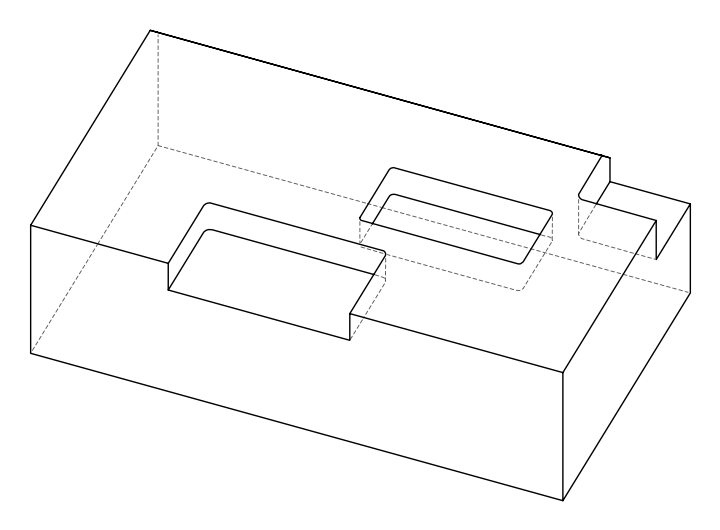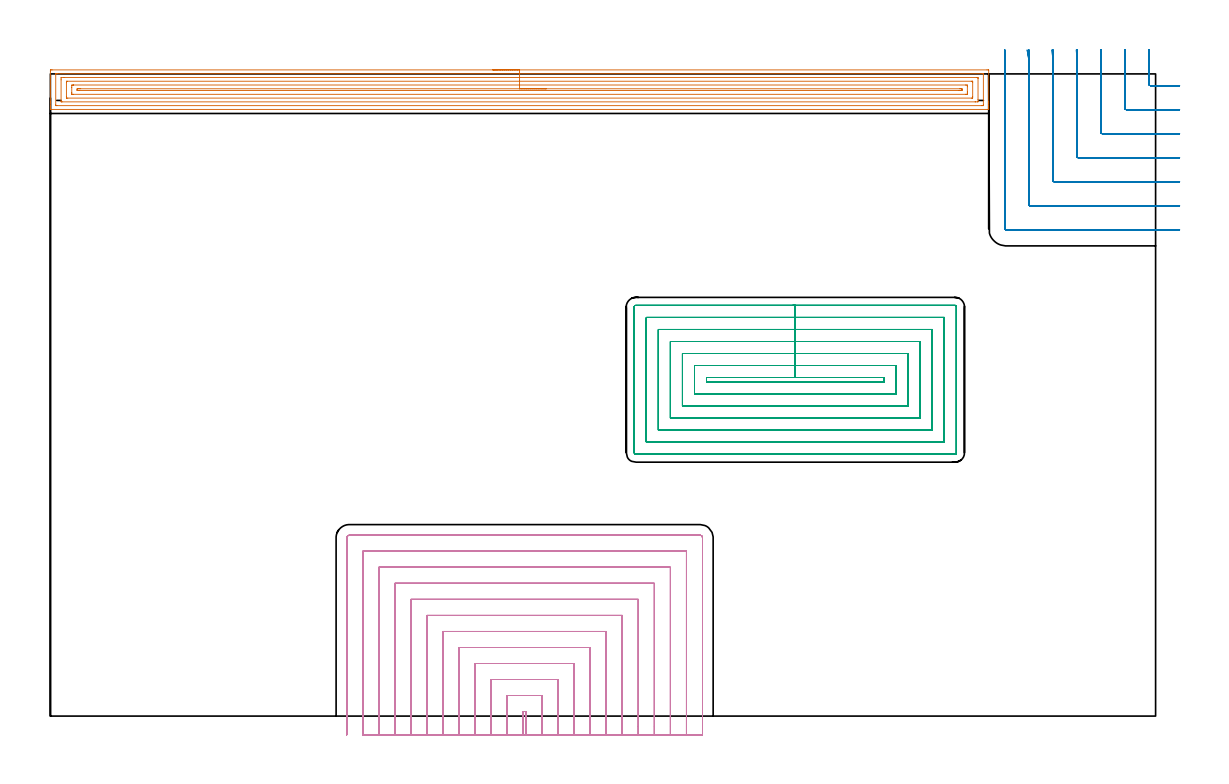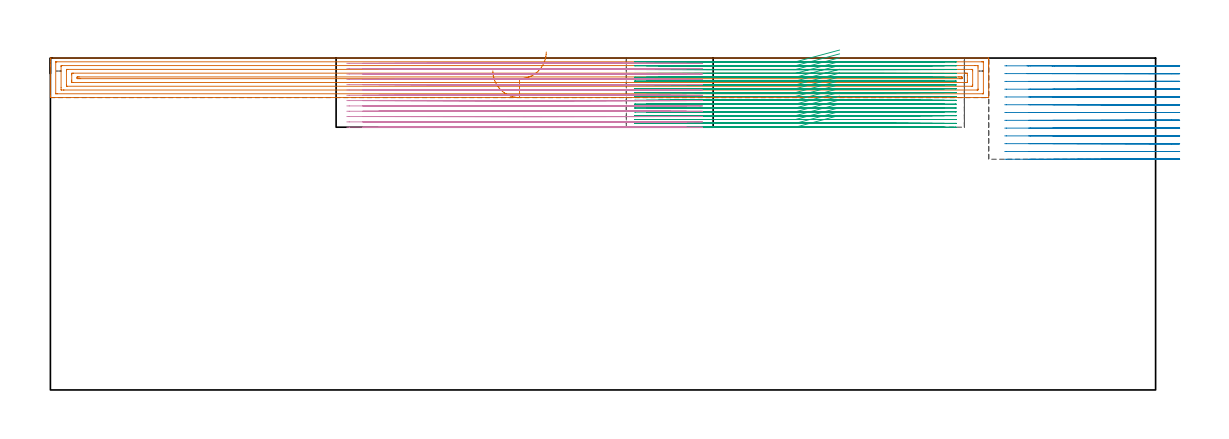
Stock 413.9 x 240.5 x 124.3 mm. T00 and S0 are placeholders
(PLAN: 4 operations, 3 tool changes, 184.8 min)
(1 AREA_MILL | FG_CHAMFER_SURFACE | UGT0205_001 | 17.08 min | 39287 mm3)
(2 MILL_CORNER_NOTCH_RECTANGULAR | CORNER_NOTCH_RECTANGULAR | NXT0201_011 | Follow Part, ap 3, ae 75% | 16.47 min | 151427 mm3)
(3 MILL_RECTANGULAR_POCKET | POCKET_RECTANGULAR_STRAIGHT | NXT0201_008 | Follow Part, ap 1.5, ae 75% | 63.92 min | 202111 mm3)
(4 MILL_SLOT | SLOT_PARTIAL_RECTANGULAR | NXT0201_009 | Follow Part, ap 2, ae 75% | 87.36 min | 261951 mm3)
(TOOL UGT0205_001 | Chamfer Mill 20 x 3 x 45 deg. | D20 FL50 Z2)
(TOOL NXT0201_011 | ENDMILL 12mm [2P460-1200-NA 1630] | D12 FL38 Z6)
(TOOL NXT0201_008 | ENDMILL 6mm [2P460-0600-NA 1630] | D6 FL26 Z6)
(TOOL NXT0201_009 | ENDMILL 8mm [2P460-0800-NA 1630] | D8 FL26 Z6)
(OP 1 AREA_MILL)
G17 G21 G94 G90
T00 M6
G54
G17 G0 G90 X165.7 Y242. S1061 M3
G43 Z134.3 H0
Z119.5
G94 G1 X165.738 Z118.628 F250.
X165.852 Z117.763
X166.041 Z116.912
X166.303 Z116.08
X166.637 Z115.274
X167.04 Z114.5
X167.508 Z113.764
X168.04 Z113.072
X168.629 Z112.429
X169.272 Z111.839
X169.964 Z111.308
X170.7 Z110.84
X171.474 Z110.437
X172.28 Z110.103
X173.112 Z109.841
X173.964 Z109.652
X174.828 Z109.538
X175.7 Z109.5
X350.783
X351.288 Y241.995 Z109.503
X351.39 Y241.992 Z109.506
X351.4 Y241.885 Z109.612
Y230.216 Z121.278
Y229.674 Z121.823
Y229.339 Z122.157
Y228.797 Z122.699
Y228.463 Z123.032
Y227.794 Z123.706
Y227.494 Z124.005
X351.397 Y227.345 Z124.148
X351.39 Y227.202 Z124.288
X351.23 Y227.2 Z124.3
X0.17
X0.01 Y227.202 Z124.288
X0.003 Y227.345 Z124.148
X0. Y227.494 Z124.005
Y227.794 Z123.706
Y228.463 Z123.032
Y229.674 Z121.823
Y230.216 Z121.278
Y241.343 Z110.154
X0.004 Y241.614 Z109.883
X0.01 Y241.993 Z109.505
X0.228 Y241.996 Z109.502
X0.617 Y242. Z109.5
X175.7
Y240.586 Z110.914
X348.996
X349.152 Y240.585 Z110.915
X349.35 Y240.581 Z110.919
X349.39 Y240.579 Z110.921
X349.395 Y240.55 Z110.95
X349.398 Y240.519 Z110.981
X349.4 Y240.341 Z111.159
X349.399 Y228.811 Z122.689
X349.395 Y228.706 Z122.794
X349.39 Y228.637 Z122.863
X349.382 Y228.621 Z122.879
X349.365 Y228.619 Z122.881
X348.996 Y228.615 Z122.885
X348.842 Y228.614 Z122.886
X2.404
X2.248 Y228.615 Z122.885
X2.051 Y228.619 Z122.881
X2.01 Y228.621 Z122.879
X2.005 Y228.65 Z122.85
X2.002 Y228.681 Z122.819
X2. Y228.859 Z122.641
X2.001 Y240.389 Z111.111
X2.005 Y240.494 Z111.006
X2.01 Y240.563 Z110.937
X2.018 Y240.58 Z110.92
X2.035 Y240.581 Z110.919
X2.404 Y240.585 Z110.915
X2.558 Y240.586 Z110.914
X175.7
Y239.172 Z112.328
X347.019 Y239.171 Z112.329
X347.21 Y239.168 Z112.332
X347.39 Y239.164 Z112.336
X347.396 Y238.984 Z112.516
X347.399 Y238.798 Z112.702
X347.4 Y230.907 Z120.593
X347.395 Y230.216 Z121.284
X347.393 Y230.037 Z121.463
X347.21 Y230.034 Z121.466
X346.507 Y230.029 Z121.471
X346.317 Y230.028 Z121.472
X4.381 Y230.029 Z121.471
X4.19 Y230.032 Z121.468
X4.01 Y230.037 Z121.463
X4.004 Y230.216 Z121.284
X4.001 Y230.402 Z121.098
X4. Y238.294 Z113.206
X4.004 Y238.984 Z112.516
X4.007 Y239.163 Z112.337
X4.19 Y239.166 Z112.334
X4.893 Y239.171 Z112.329
X5.083 Y239.172 Z112.328
X175.7
Y237.757 Z113.743
X344.886
X345.26 Y237.756 Z113.744
X345.327 Y237.754 Z113.746
X345.39 Y237.749 Z113.751
X345.394 Y237.655 Z113.845
X345.4 Y237.253 Z114.247
Y231.97 Z119.53
X345.39 Y231.543 Z119.957
X345.38 Y231.449 Z120.051
X345.246 Y231.446 Z120.054
X345.066 Y231.443 Z120.057
X6.514
X6.14 Y231.444 Z120.056
X6.073 Y231.446 Z120.054
X6.01 Y231.451 Z120.049
X6.006 Y231.545 Z119.955
X6. Y231.947 Z119.553
Y237.23 Z114.27
X6.01 Y237.657 Z113.843
X6.02 Y237.751 Z113.749
X6.154 Y237.754 Z113.746
X6.334 Y237.757 Z113.743
X175.7
Y236.343 Z115.157
X342.754
X343.186 Y236.337 Z115.163
X343.39 Y236.334 Z115.166
X343.393 Y236.215 Z115.285
X343.399 Y235.71 Z115.79
Y233.723 Z117.777
X343.397 Y233.082 Z118.418
X343.39 Y232.871 Z118.629
X343.184 Y232.864 Z118.636
X342.743 Y232.857 Z118.643
X342.733
X8.646
X8.214 Y232.863 Z118.637
X8.01 Y232.866 Z118.634
X8.007 Y232.985 Z118.515
X8.001 Y233.49 Z118.01
X8. Y235.477 Z116.023
X8.003 Y236.118 Z115.382
X8.01 Y236.329 Z115.171
X8.216 Y236.336 Z115.164
X8.657 Y236.343 Z115.157
X8.667
X175.7
Y234.929 Z116.571
X340.622
X340.957 Y234.927 Z116.573
X341.292 Y234.924 Z116.576
X341.379 Y234.922 Z116.578
X341.39 Y234.86 Z116.64
X341.395 Y234.745 Z116.755
X341.396 Y234.6 Z116.9
X341.393 Y234.383 Z117.117
X341.39 Y234.281 Z117.219
X341.286 Y234.277 Z117.223
X340.957 Y234.274 Z117.226
X340.398 Y234.271 Z117.229
X340.064
X10.778
X10.443 Y234.273 Z117.227
X10.108 Y234.276 Z117.224
X10.021 Y234.278 Z117.222
X10.01 Y234.34 Z117.16
X10.006 Y234.455 Z117.045
X10.004 Y234.6 Z116.9
X10.007 Y234.817 Z116.683
X10.01 Y234.919 Z116.581
X10.114 Y234.923 Z116.577
X10.443 Y234.926 Z116.574
X11.002 Y234.929 Z116.571
X11.336
X175.7
X176.572 Z116.609
X177.436 Z116.723
X178.288 Z116.912
X179.12 Z117.174
X179.926 Z117.508
X180.7 Z117.911
X181.436 Z118.38
X182.128 Z118.911
X182.771 Z119.5
X183.36 Z120.143
X183.892 Z120.835
X184.36 Z121.571
X184.763 Z122.345
X185.097 Z123.151
X185.359 Z123.983
X185.548 Z124.835
X185.662 Z125.699
X185.7 Z126.571
G0 Z134.3
M5
M2
(OP 2 MILL_CORNER_NOTCH_RECTANGULAR)
G17 G21 G94 G90
T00 M6
G54
G17 G0 G90 X411.294 Y249.499 S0 M3
G43 Z134.3 H1
Z121.385
G94 G1 X411.378 Y246.5 F250.
G2 X411.4 Y244.972 R54. F500.
G1 Y236.695
G3 X411.995 Y236.1 R0.6
G1 X419.9
X422.9 F250.
G0 Z134.3
X402.272 Y249.498
Z121.385
G1 X402.374 Y246.5
G2 X402.4 Y244.972 R45. F500.
G1 Y227.696
G3 X402.996 Y227.1 R0.6
G1 X419.9
X422.9 F250.
G0 Z134.3
X393.24 Y249.497
Z121.385
G1 X393.368 Y246.5
G2 X393.4 Y244.972 R36. F500.
G1 Y218.696
G3 X393.996 Y218.1 R0.6
G1 X419.9
X422.9 F250.
G0 Z134.3
X384.187 Y249.495
Z121.385
G1 X384.357 Y246.5
G2 X384.4 Y244.972 R27. F500.
G1 Y209.696
G3 X384.996 Y209.1 R0.6
G1 X419.9
X422.9 F250.
G0 Z134.3
X375.08 Y249.489
Z121.385
G1 X375.335 Y246.5
G2 X375.4 Y244.972 R18. F500.
G1 Y200.696
G3 X375.996 Y200.1 R0.6
G1 X419.9
X422.9 F250.
G0 Z134.3
X365.76 Y249.456
Z121.385
G1 X366.269 Y246.5
G2 X366.4 Y244.972 R9. F500.
G1 Y191.696
G3 X366.996 Y191.1 R0.6
G1 X419.9
X422.9 F250.
G0 Z134.3
X357.4 Y247.972
Z121.385
G1 Y244.972
Y182.7 F500.
G3 X358. Y182.1 R0.6
G1 X419.9
X422.9 F250.
G0 Z134.3
X411.296 Y249.499
Z118.469
G1 X411.379 Y246.5
G2 X411.4 Y245.004 R54. F500.
G1 Y236.695
G3 X411.995 Y236.1 R0.6
G1 X419.9
X422.9 F250.
G0 Z134.3
X402.275 Y249.498
Z118.469
G1 X402.375 Y246.5
G2 X402.4 Y245.004 R45. F500.
G1 Y227.696
G3 X402.996 Y227.1 R0.6
G1 X419.9
X422.9 F250.
G0 Z134.3
X393.244 Y249.497
Z118.469
G1 X393.369 Y246.5
G2 X393.4 Y245.004 R36. F500.
G1 Y218.696
G3 X393.996 Y218.1 R0.6
G1 X419.9
X422.9 F250.
G0 Z134.3
X384.192 Y249.495
Z118.469
G1 X384.359 Y246.5
G2 X384.4 Y245.004 R27. F500.
G1 Y209.696
G3 X384.996 Y209.1 R0.6
G1 X419.9
X422.9 F250.
G0 Z134.3
X375.088 Y249.49
Z118.469
G1 X375.338 Y246.5
G2 X375.4 Y245.004 R18. F500.
G1 Y200.696
G3 X375.996 Y200.1 R0.6
G1 X419.9
X422.9 F250.
G0 Z134.3
X365.776 Y249.458
Z118.469
G1 X366.275 Y246.5
G2 X366.4 Y245.004 R9. F500.
G1 Y191.696
G3 X366.996 Y191.1 R0.6
G1 X419.9
X422.9 F250.
G0 Z134.3
X357.4 Y248.004
Z118.469
G1 Y245.004
Y182.7 F500.
G3 X358. Y182.1 R0.6
G1 X419.9
X422.9 F250.
G0 Z134.3
X411.391 Y249.5
Z115.554
G1 X411.4 Y246.5
Y246.336 F500.
Y236.695
G3 X411.995 Y236.1 R0.6
G1 X419.9
X422.9 F250.
G0 Z134.3
X402.389 Y249.5
Z115.554
G1 X402.4 Y246.5
Y246.336 F500.
Y227.696
G3 X402.996 Y227.1 R0.6
G1 X419.9
X422.9 F250.
G0 Z134.3
X393.386 Y249.5
Z115.554
G1 X393.4 Y246.5
Y246.336 F500.
Y218.696
G3 X393.996 Y218.1 R0.6
G1 X419.9
X422.9 F250.
G0 Z134.3
X384.381 Y249.5
Z115.554
G1 X384.4 Y246.5
Y246.336 F500.
Y209.696
G3 X384.996 Y209.1 R0.6
G1 X419.9
X422.9 F250.
G0 Z134.3
X375.372 Y249.5
Z115.554
G1 X375.399 Y246.5
X375.4 Y246.336 F500.
Y200.696
G3 X375.996 Y200.1 R0.6
G1 X419.9
X422.9 F250.
G0 Z134.3
X366.344 Y249.5
Z115.554
G1 X366.399 Y246.5
X366.4 Y246.336 F500.
Y191.696
G3 X366.996 Y191.1 R0.6
G1 X419.9
X422.9 F250.
G0 Z134.3
X357.4 Y249.336
Z115.554
G1 Y246.336
Y182.7 F500.
G3 X358. Y182.1 R0.6
G1 X419.9
X422.9 F250.
G0 Z134.3
X411.4 Y249.5
Z112.638
G1 Y246.5
Y236.695 F500.
G3 X411.995 Y236.1 R0.6
G1 X419.9
X422.9 F250.
G0 Z134.3
X402.4 Y249.5
Z112.638
G1 Y246.5
Y227.696 F500.
G3 X402.996 Y227.1 R0.6
G1 X419.9
X422.9 F250.
G0 Z134.3
X393.4 Y249.5
Z112.638
G1 Y246.5
Y218.696 F500.
G3 X393.996 Y218.1 R0.6
G1 X419.9
X422.9 F250.
G0 Z134.3
X384.4 Y249.5
Z112.638
G1 Y246.5
Y209.696 F500.
G3 X384.996 Y209.1 R0.6
G1 X419.9
X422.9 F250.
G0 Z134.3
X375.4 Y249.5
Z112.638
G1 Y246.5
Y200.696 F500.
G3 X375.996 Y200.1 R0.6
G1 X419.9
X422.9 F250.
G0 Z134.3
X366.4 Y249.5
Z112.638
G1 Y246.5
Y191.696 F500.
G3 X366.996 Y191.1 R0.6
G1 X419.9
X422.9 F250.
G0 Z134.3
X357.4 Y249.5
Z112.638
G1 Y246.5
Y182.7 F500.
G3 X358. Y182.1 R0.6
G1 X419.9
X422.9 F250.
G0 Z134.3
X411.4 Y249.5
Z109.723
G1 Y246.5
Y236.695 F500.
G3 X411.995 Y236.1 R0.6
G1 X419.9
X422.9 F250.
G0 Z134.3
X402.4 Y249.5
Z109.723
G1 Y246.5
Y227.696 F500.
G3 X402.996 Y227.1 R0.6
G1 X419.9
X422.9 F250.
G0 Z134.3
X393.4 Y249.5
Z109.723
G1 Y246.5
Y218.696 F500.
G3 X393.996 Y218.1 R0.6
G1 X419.9
X422.9 F250.
G0 Z134.3
X384.4 Y249.5
Z109.723
G1 Y246.5
Y209.696 F500.
G3 X384.996 Y209.1 R0.6
G1 X419.9
X422.9 F250.
G0 Z134.3
X375.4 Y249.5
Z109.723
G1 Y246.5
Y200.696 F500.
G3 X375.996 Y200.1 R0.6
G1 X419.9
X422.9 F250.
G0 Z134.3
X366.4 Y249.5
Z109.723
G1 Y246.5
Y191.696 F500.
G3 X366.996 Y191.1 R0.6
G1 X419.9
X422.9 F250.
G0 Z134.3
X357.4 Y249.5
Z109.723
G1 Y246.5
Y182.7 F500.
G3 X358. Y182.1 R0.6
G1 X419.9
X422.9 F250.
G0 Z134.3
X411.4 Y249.5
Z106.808
G1 Y246.5
Y236.695 F500.
G3 X411.995 Y236.1 R0.6
G1 X419.9
X422.9 F250.
G0 Z134.3
X402.4 Y249.5
Z106.808
G1 Y246.5
Y227.696 F500.
G3 X402.996 Y227.1 R0.6
G1 X419.9
X422.9 F250.
G0 Z134.3
X393.4 Y249.5
Z106.808
G1 Y246.5
Y218.696 F500.
G3 X393.996 Y218.1 R0.6
G1 X419.9
X422.9 F250.
G0 Z134.3
X384.4 Y249.5
Z106.808
G1 Y246.5
Y209.696 F500.
G3 X384.996 Y209.1 R0.6
G1 X419.9
X422.9 F250.
G0 Z134.3
X375.4 Y249.5
Z106.808
G1 Y246.5
Y200.696 F500.
G3 X375.996 Y200.1 R0.6
G1 X419.9
X422.9 F250.
G0 Z134.3
X366.4 Y249.5
Z106.808
G1 Y246.5
Y191.696 F500.
G3 X366.996 Y191.1 R0.6
G1 X419.9
X422.9 F250.
G0 Z134.3
X357.4 Y249.5
Z106.808
G1 Y246.5
Y182.7 F500.
G3 X358. Y182.1 R0.6
G1 X419.9
X422.9 F250.
G0 Z134.3
X411.4 Y249.5
Z103.892
G1 Y246.5
Y236.695 F500.
G3 X411.995 Y236.1 R0.6
G1 X419.9
X422.9 F250.
G0 Z134.3
X402.4 Y249.5
Z103.892
G1 Y246.5
Y227.696 F500.
G3 X402.996 Y227.1 R0.6
G1 X419.9
X422.9 F250.
G0 Z134.3
X393.4 Y249.5
Z103.892
G1 Y246.5
Y218.696 F500.
G3 X393.996 Y218.1 R0.6
G1 X419.9
X422.9 F250.
G0 Z134.3
X384.4 Y249.5
Z103.892
G1 Y246.5
Y209.696 F500.
G3 X384.996 Y209.1 R0.6
G1 X419.9
X422.9 F250.
G0 Z134.3
X375.4 Y249.5
Z103.892
G1 Y246.5
Y200.696 F500.
G3 X375.996 Y200.1 R0.6
G1 X419.9
X422.9 F250.
G0 Z134.3
X366.4 Y249.5
Z103.892
G1 Y246.5
Y191.696 F500.
G3 X366.996 Y191.1 R0.6
G1 X419.9
X422.9 F250.
G0 Z134.3
X357.4 Y249.5
Z103.892
G1 Y246.5
Y182.7 F500.
G3 X358. Y182.1 R0.6
G1 X419.9
X422.9 F250.
G0 Z134.3
X411.4 Y249.5
Z100.977
G1 Y246.5
Y236.695 F500.
G3 X411.995 Y236.1 R0.6
G1 X419.9
X422.9 F250.
G0 Z134.3
X402.4 Y249.5
Z100.977
G1 Y246.5
Y227.696 F500.
G3 X402.996 Y227.1 R0.6
G1 X419.9
X422.9 F250.
G0 Z134.3
X393.4 Y249.5
Z100.977
G1 Y246.5
Y218.696 F500.
G3 X393.996 Y218.1 R0.6
G1 X419.9
X422.9 F250.
G0 Z134.3
X384.4 Y249.5
Z100.977
G1 Y246.5
Y209.696 F500.
G3 X384.996 Y209.1 R0.6
G1 X419.9
X422.9 F250.
G0 Z134.3
X375.4 Y249.5
Z100.977
G1 Y246.5
Y200.696 F500.
G3 X375.996 Y200.1 R0.6
G1 X419.9
X422.9 F250.
G0 Z134.3
X366.4 Y249.5
Z100.977
G1 Y246.5
Y191.696 F500.
G3 X366.996 Y191.1 R0.6
G1 X419.9
X422.9 F250.
G0 Z134.3
X357.4 Y249.5
Z100.977
G1 Y246.5
Y182.7 F500.
G3 X358. Y182.1 R0.6
G1 X419.9
X422.9 F250.
G0 Z134.3
X411.4 Y249.5
Z98.062
G1 Y246.5
Y236.695 F500.
G3 X411.995 Y236.1 R0.6
G1 X419.9
X422.9 F250.
G0 Z134.3
X402.4 Y249.5
Z98.062
G1 Y246.5
Y227.696 F500.
G3 X402.996 Y227.1 R0.6
G1 X419.9
X422.9 F250.
G0 Z134.3
X393.4 Y249.5
Z98.062
G1 Y246.5
Y218.696 F500.
G3 X393.996 Y218.1 R0.6
G1 X419.9
X422.9 F250.
G0 Z134.3
X384.4 Y249.5
Z98.062
G1 Y246.5
Y209.696 F500.
G3 X384.996 Y209.1 R0.6
G1 X419.9
X422.9 F250.
G0 Z134.3
X375.4 Y249.5
Z98.062
G1 Y246.5
Y200.696 F500.
G3 X375.996 Y200.1 R0.6
G1 X419.9
X422.9 F250.
G0 Z134.3
X366.4 Y249.5
Z98.062
G1 Y246.5
Y191.696 F500.
G3 X366.996 Y191.1 R0.6
G1 X419.9
X422.9 F250.
G0 Z134.3
X357.4 Y249.5
Z98.062
G1 Y246.5
Y182.7 F500.
G3 X358. Y182.1 R0.6
G1 X419.9
X422.9 F250.
G0 Z134.3
X411.4 Y249.5
Z95.146
G1 Y246.5
Y236.695 F500.
G3 X411.995 Y236.1 R0.6
G1 X419.9
X422.9 F250.
G0 Z134.3
X402.4 Y249.5
Z95.146
G1 Y246.5
Y227.696 F500.
G3 X402.996 Y227.1 R0.6
G1 X419.9
X422.9 F250.
G0 Z134.3
X393.4 Y249.5
Z95.146
G1 Y246.5
Y218.696 F500.
G3 X393.996 Y218.1 R0.6
G1 X419.9
X422.9 F250.
G0 Z134.3
X384.4 Y249.5
Z95.146
G1 Y246.5
Y209.696 F500.
G3 X384.996 Y209.1 R0.6
G1 X419.9
X422.9 F250.
G0 Z134.3
X375.4 Y249.5
Z95.146
G1 Y246.5
Y200.696 F500.
G3 X375.996 Y200.1 R0.6
G1 X419.9
X422.9 F250.
G0 Z134.3
X366.4 Y249.5
Z95.146
G1 Y246.5
Y191.696 F500.
G3 X366.996 Y191.1 R0.6
G1 X419.9
X422.9 F250.
G0 Z134.3
X357.4 Y249.5
Z95.146
G1 Y246.5
Y182.7 F500.
G3 X358. Y182.1 R0.6
G1 X419.9
X422.9 F250.
G0 Z134.3
X411.4 Y249.5
Z92.231
G1 Y246.5
Y236.695 F500.
G3 X411.995 Y236.1 R0.6
G1 X419.9
X422.9 F250.
G0 Z134.3
X402.4 Y249.5
Z92.231
G1 Y246.5
Y227.696 F500.
G3 X402.996 Y227.1 R0.6
G1 X419.9
X422.9 F250.
G0 Z134.3
X393.4 Y249.5
Z92.231
G1 Y246.5
Y218.696 F500.
G3 X393.996 Y218.1 R0.6
G1 X419.9
X422.9 F250.
G0 Z134.3
X384.4 Y249.5
Z92.231
G1 Y246.5
Y209.696 F500.
G3 X384.996 Y209.1 R0.6
G1 X419.9
X422.9 F250.
G0 Z134.3
X375.4 Y249.5
Z92.231
G1 Y246.5
Y200.696 F500.
G3 X375.996 Y200.1 R0.6
G1 X419.9
X422.9 F250.
G0 Z134.3
X366.4 Y249.5
Z92.231
G1 Y246.5
Y191.696 F500.
G3 X366.996 Y191.1 R0.6
G1 X419.9
X422.9 F250.
G0 Z134.3
X357.4 Y249.5
Z92.231
G1 Y246.5
Y182.7 F500.
G3 X358. Y182.1 R0.6
G1 X419.9
X422.9 F250.
G0 Z134.3
X411.4 Y249.5
Z89.315
G1 Y246.5
Y236.695 F500.
G3 X411.995 Y236.1 R0.6
G1 X419.9
X422.9 F250.
G0 Z134.3
X402.4 Y249.5
Z89.315
G1 Y246.5
Y227.696 F500.
G3 X402.996 Y227.1 R0.6
G1 X419.9
X422.9 F250.
G0 Z134.3
X393.4 Y249.5
Z89.315
G1 Y246.5
Y218.696 F500.
G3 X393.996 Y218.1 R0.6
G1 X419.9
X422.9 F250.
G0 Z134.3
X384.4 Y249.5
Z89.315
G1 Y246.5
Y209.696 F500.
G3 X384.996 Y209.1 R0.6
G1 X419.9
X422.9 F250.
G0 Z134.3
X375.4 Y249.5
Z89.315
G1 Y246.5
Y200.696 F500.
G3 X375.996 Y200.1 R0.6
G1 X419.9
X422.9 F250.
G0 Z134.3
X366.4 Y249.5
Z89.315
G1 Y246.5
Y191.696 F500.
G3 X366.996 Y191.1 R0.6
G1 X419.9
X422.9 F250.
G0 Z134.3
X357.4 Y249.5
Z89.315
G1 Y246.5
Y182.7 F500.
G3 X358. Y182.1 R0.6
G1 X419.9
X422.9 F250.
G0 Z134.3
X411.4 Y249.5
Z86.4
G1 Y246.5
Y236.695 F500.
G3 X411.995 Y236.1 R0.6
G1 X419.9
X422.9 F250.
G0 Z134.3
X402.4 Y249.5
Z86.4
G1 Y246.5
Y227.696 F500.
G3 X402.996 Y227.1 R0.6
G1 X419.9
X422.9 F250.
G0 Z134.3
X393.4 Y249.5
Z86.4
G1 Y246.5
Y218.696 F500.
G3 X393.996 Y218.1 R0.6
G1 X419.9
X422.9 F250.
G0 Z134.3
X384.4 Y249.5
Z86.4
G1 Y246.5
Y209.696 F500.
G3 X384.996 Y209.1 R0.6
G1 X419.9
X422.9 F250.
G0 Z134.3
X375.4 Y249.5
Z86.4
G1 Y246.5
Y200.696 F500.
G3 X375.996 Y200.1 R0.6
G1 X419.9
X422.9 F250.
G0 Z134.3
X366.4 Y249.5
Z86.4
G1 Y246.5
Y191.696 F500.
G3 X366.996 Y191.1 R0.6
G1 X419.9
X422.9 F250.
G0 Z134.3
X357.4 Y249.5
Z86.4
G1 Y246.5
Y182.7 F500.
G3 X358. Y182.1 R0.6
G1 X419.9
X422.9 F250.
G0 Z134.3
M5
M2
(OP 3 MILL_RECTANGULAR_POCKET)
G17 G21 G94 G90
T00 M6
G54
G17 G0 G90 X295.566 Y126.8 S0 M3
G43 Z134.3 H1
Z127.3
G94 G1 X279. Z122.861 F250.
X245.7 F500.
Y125.1
X312.3
Y126.8
X279.
Y131.3
X241.2
Y120.6
X316.8
Y131.3
X279.
Y135.8
X236.7
Y116.1
X321.3
Y135.8
X279.
Y140.3
X232.2
Y111.6
X325.8
Y140.3
X279.
Y144.8
X227.7
Y107.1
X330.3
Y144.8
X279.
Y149.3
X223.2
Y102.6
X334.8
Y149.3
X279.
Y153.8
X219.1
G3 X218.7 Y153.4 R0.4
G1 Y98.5
G3 X219.1 Y98.1 R0.4
G1 X338.9
G3 X339.3 Y98.5 R0.4
G1 Y153.4
G3 X338.9 Y153.8 R0.4
G1 X279.
X278.
G0 X295.566 Y126.8 Z125.861
G1 X279. Z121.422 F250.
X245.7 F500.
Y125.1
X312.3
Y126.8
X279.
Y131.3
X241.2
Y120.6
X316.8
Y131.3
X279.
Y135.8
X236.7
Y116.1
X321.3
Y135.8
X279.
Y140.3
X232.2
Y111.6
X325.8
Y140.3
X279.
Y144.8
X227.7
Y107.1
X330.3
Y144.8
X279.
Y149.3
X223.2
Y102.6
X334.8
Y149.3
X279.
Y153.8
X219.1
G3 X218.7 Y153.4 R0.4
G1 Y98.5
G3 X219.1 Y98.1 R0.4
G1 X338.9
G3 X339.3 Y98.5 R0.4
G1 Y153.4
G3 X338.9 Y153.8 R0.4
G1 X279.
X278.
G0 X295.566 Y126.8 Z124.422
G1 X279. Z119.983 F250.
X245.7 F500.
Y125.1
X312.3
Y126.8
X279.
Y131.3
X241.2
Y120.6
X316.8
Y131.3
X279.
Y135.8
X236.7
Y116.1
X321.3
Y135.8
X279.
Y140.3
X232.2
Y111.6
X325.8
Y140.3
X279.
Y144.8
X227.7
Y107.1
X330.3
Y144.8
X279.
Y149.3
X223.2
Y102.6
X334.8
Y149.3
X279.
Y153.8
X219.1
G3 X218.7 Y153.4 R0.4
G1 Y98.5
G3 X219.1 Y98.1 R0.4
G1 X338.9
G3 X339.3 Y98.5 R0.4
G1 Y153.4
G3 X338.9 Y153.8 R0.4
G1 X279.
X278.
G0 X295.566 Y126.8 Z122.983
G1 X279. Z118.544 F250.
X245.7 F500.
Y125.1
X312.3
Y126.8
X279.
Y131.3
X241.2
Y120.6
X316.8
Y131.3
X279.
Y135.8
X236.7
Y116.1
X321.3
Y135.8
X279.
Y140.3
X232.2
Y111.6
X325.8
Y140.3
X279.
Y144.8
X227.7
Y107.1
X330.3
Y144.8
X279.
Y149.3
X223.2
Y102.6
X334.8
Y149.3
X279.
Y153.8
X219.1
G3 X218.7 Y153.4 R0.4
G1 Y98.5
G3 X219.1 Y98.1 R0.4
G1 X338.9
G3 X339.3 Y98.5 R0.4
G1 Y153.4
G3 X338.9 Y153.8 R0.4
G1 X279.
X278.
G0 X295.566 Y126.8 Z121.544
G1 X279. Z117.105 F250.
X245.7 F500.
Y125.1
X312.3
Y126.8
X279.
Y131.3
X241.2
Y120.6
X316.8
Y131.3
X279.
Y135.8
X236.7
Y116.1
X321.3
Y135.8
X279.
Y140.3
X232.2
Y111.6
X325.8
Y140.3
X279.
Y144.8
X227.7
Y107.1
X330.3
Y144.8
X279.
Y149.3
X223.2
Y102.6
X334.8
Y149.3
X279.
Y153.8
X219.1
G3 X218.7 Y153.4 R0.4
G1 Y98.5
G3 X219.1 Y98.1 R0.4
G1 X338.9
G3 X339.3 Y98.5 R0.4
G1 Y153.4
G3 X338.9 Y153.8 R0.4
G1 X279.
X278.
G0 X295.566 Y126.8 Z120.105
G1 X279. Z115.667 F250.
X245.7 F500.
Y125.1
X312.3
Y126.8
X279.
Y131.3
X241.2
Y120.6
X316.8
Y131.3
X279.
Y135.8
X236.7
Y116.1
X321.3
Y135.8
X279.
Y140.3
X232.2
Y111.6
X325.8
Y140.3
X279.
Y144.8
X227.7
Y107.1
X330.3
Y144.8
X279.
Y149.3
X223.2
Y102.6
X334.8
Y149.3
X279.
Y153.8
X219.1
G3 X218.7 Y153.4 R0.4
G1 Y98.5
G3 X219.1 Y98.1 R0.4
G1 X338.9
G3 X339.3 Y98.5 R0.4
G1 Y153.4
G3 X338.9 Y153.8 R0.4
G1 X279.
X278.
G0 X295.566 Y126.8 Z118.667
G1 X279. Z114.228 F250.
X245.7 F500.
Y125.1
X312.3
Y126.8
X279.
Y131.3
X241.2
Y120.6
X316.8
Y131.3
X279.
Y135.8
X236.7
Y116.1
X321.3
Y135.8
X279.
Y140.3
X232.2
Y111.6
X325.8
Y140.3
X279.
Y144.8
X227.7
Y107.1
X330.3
Y144.8
X279.
Y149.3
X223.2
Y102.6
X334.8
Y149.3
X279.
Y153.8
X219.1
G3 X218.7 Y153.4 R0.4
G1 Y98.5
G3 X219.1 Y98.1 R0.4
G1 X338.9
G3 X339.3 Y98.5 R0.4
G1 Y153.4
G3 X338.9 Y153.8 R0.4
G1 X279.
X278.
G0 X295.566 Y126.8 Z117.228
G1 X279. Z112.789 F250.
X245.7 F500.
Y125.1
X312.3
Y126.8
X279.
Y131.3
X241.2
Y120.6
X316.8
Y131.3
X279.
Y135.8
X236.7
Y116.1
X321.3
Y135.8
X279.
Y140.3
X232.2
Y111.6
X325.8
Y140.3
X279.
Y144.8
X227.7
Y107.1
X330.3
Y144.8
X279.
Y149.3
X223.2
Y102.6
X334.8
Y149.3
X279.
Y153.8
X219.1
G3 X218.7 Y153.4 R0.4
G1 Y98.5
G3 X219.1 Y98.1 R0.4
G1 X338.9
G3 X339.3 Y98.5 R0.4
G1 Y153.4
G3 X338.9 Y153.8 R0.4
G1 X279.
X278.
G0 X295.566 Y126.8 Z115.789
G1 X279. Z111.35 F250.
X245.7 F500.
Y125.1
X312.3
Y126.8
X279.
Y131.3
X241.2
Y120.6
X316.8
Y131.3
X279.
Y135.8
X236.7
Y116.1
X321.3
Y135.8
X279.
Y140.3
X232.2
Y111.6
X325.8
Y140.3
X279.
Y144.8
X227.7
Y107.1
X330.3
Y144.8
X279.
Y149.3
X223.2
Y102.6
X334.8
Y149.3
X279.
Y153.8
X219.1
G3 X218.7 Y153.4 R0.4
G1 Y98.5
G3 X219.1 Y98.1 R0.4
G1 X338.9
G3 X339.3 Y98.5 R0.4
G1 Y153.4
G3 X338.9 Y153.8 R0.4
G1 X279.
X278.
G0 X295.566 Y126.8 Z114.35
G1 X279. Z109.911 F250.
X245.7 F500.
Y125.1
X312.3
Y126.8
X279.
Y131.3
X241.2
Y120.6
X316.8
Y131.3
X279.
Y135.8
X236.7
Y116.1
X321.3
Y135.8
X279.
Y140.3
X232.2
Y111.6
X325.8
Y140.3
X279.
Y144.8
X227.7
Y107.1
X330.3
Y144.8
X279.
Y149.3
X223.2
Y102.6
X334.8
Y149.3
X279.
Y153.8
X219.1
G3 X218.7 Y153.4 R0.4
G1 Y98.5
G3 X219.1 Y98.1 R0.4
G1 X338.9
G3 X339.3 Y98.5 R0.4
G1 Y153.4
G3 X338.9 Y153.8 R0.4
G1 X279.
X278.
G0 X295.566 Y126.8 Z112.911
G1 X279. Z108.472 F250.
X245.7 F500.
Y125.1
X312.3
Y126.8
X279.
Y131.3
X241.2
Y120.6
X316.8
Y131.3
X279.
Y135.8
X236.7
Y116.1
X321.3
Y135.8
X279.
Y140.3
X232.2
Y111.6
X325.8
Y140.3
X279.
Y144.8
X227.7
Y107.1
X330.3
Y144.8
X279.
Y149.3
X223.2
Y102.6
X334.8
Y149.3
X279.
Y153.8
X219.1
G3 X218.7 Y153.4 R0.4
G1 Y98.5
G3 X219.1 Y98.1 R0.4
G1 X338.9
G3 X339.3 Y98.5 R0.4
G1 Y153.4
G3 X338.9 Y153.8 R0.4
G1 X279.
X278.
G0 X295.566 Y126.8 Z111.472
G1 X279. Z107.033 F250.
X245.7 F500.
Y125.1
X312.3
Y126.8
X279.
Y131.3
X241.2
Y120.6
X316.8
Y131.3
X279.
Y135.8
X236.7
Y116.1
X321.3
Y135.8
X279.
Y140.3
X232.2
Y111.6
X325.8
Y140.3
X279.
Y144.8
X227.7
Y107.1
X330.3
Y144.8
X279.
Y149.3
X223.2
Y102.6
X334.8
Y149.3
X279.
Y153.8
X219.1
G3 X218.7 Y153.4 R0.4
G1 Y98.5
G3 X219.1 Y98.1 R0.4
G1 X338.9
G3 X339.3 Y98.5 R0.4
G1 Y153.4
G3 X338.9 Y153.8 R0.4
G1 X279.
X278.
G0 X295.566 Y126.8 Z110.033
G1 X279. Z105.594 F250.
X245.7 F500.
Y125.1
X312.3
Y126.8
X279.
Y131.3
X241.2
Y120.6
X316.8
Y131.3
X279.
Y135.8
X236.7
Y116.1
X321.3
Y135.8
X279.
Y140.3
X232.2
Y111.6
X325.8
Y140.3
X279.
Y144.8
X227.7
Y107.1
X330.3
Y144.8
X279.
Y149.3
X223.2
Y102.6
X334.8
Y149.3
X279.
Y153.8
X219.1
G3 X218.7 Y153.4 R0.4
G1 Y98.5
G3 X219.1 Y98.1 R0.4
G1 X338.9
G3 X339.3 Y98.5 R0.4
G1 Y153.4
G3 X338.9 Y153.8 R0.4
G1 X279.
X278.
G0 X295.566 Y126.8 Z108.594
G1 X279. Z104.156 F250.
X245.7 F500.
Y125.1
X312.3
Y126.8
X279.
Y131.3
X241.2
Y120.6
X316.8
Y131.3
X279.
Y135.8
X236.7
Y116.1
X321.3
Y135.8
X279.
Y140.3
X232.2
Y111.6
X325.8
Y140.3
X279.
Y144.8
X227.7
Y107.1
X330.3
Y144.8
X279.
Y149.3
X223.2
Y102.6
X334.8
Y149.3
X279.
Y153.8
X219.1
G3 X218.7 Y153.4 R0.4
G1 Y98.5
G3 X219.1 Y98.1 R0.4
G1 X338.9
G3 X339.3 Y98.5 R0.4
G1 Y153.4
G3 X338.9 Y153.8 R0.4
G1 X279.
X278.
G0 X295.566 Y126.8 Z107.156
G1 X279. Z102.717 F250.
X245.7 F500.
Y125.1
X312.3
Y126.8
X279.
Y131.3
X241.2
Y120.6
X316.8
Y131.3
X279.
Y135.8
X236.7
Y116.1
X321.3
Y135.8
X279.
Y140.3
X232.2
Y111.6
X325.8
Y140.3
X279.
Y144.8
X227.7
Y107.1
X330.3
Y144.8
X279.
Y149.3
X223.2
Y102.6
X334.8
Y149.3
X279.
Y153.8
X219.1
G3 X218.7 Y153.4 R0.4
G1 Y98.5
G3 X219.1 Y98.1 R0.4
G1 X338.9
G3 X339.3 Y98.5 R0.4
G1 Y153.4
G3 X338.9 Y153.8 R0.4
G1 X279.
X278.
G0 X295.566 Y126.8 Z105.717
G1 X279. Z101.278 F250.
X245.7 F500.
Y125.1
X312.3
Y126.8
X279.
Y131.3
X241.2
Y120.6
X316.8
Y131.3
X279.
Y135.8
X236.7
Y116.1
X321.3
Y135.8
X279.
Y140.3
X232.2
Y111.6
X325.8
Y140.3
X279.
Y144.8
X227.7
Y107.1
X330.3
Y144.8
X279.
Y149.3
X223.2
Y102.6
X334.8
Y149.3
X279.
Y153.8
X219.1
G3 X218.7 Y153.4 R0.4
G1 Y98.5
G3 X219.1 Y98.1 R0.4
G1 X338.9
G3 X339.3 Y98.5 R0.4
G1 Y153.4
G3 X338.9 Y153.8 R0.4
G1 X279.
X278.
G0 X295.566 Y126.8 Z104.278
G1 X279. Z99.839 F250.
X245.7 F500.
Y125.1
X312.3
Y126.8
X279.
Y131.3
X241.2
Y120.6
X316.8
Y131.3
X279.
Y135.8
X236.7
Y116.1
X321.3
Y135.8
X279.
Y140.3
X232.2
Y111.6
X325.8
Y140.3
X279.
Y144.8
X227.7
Y107.1
X330.3
Y144.8
X279.
Y149.3
X223.2
Y102.6
X334.8
Y149.3
X279.
Y153.8
X219.1
G3 X218.7 Y153.4 R0.4
G1 Y98.5
G3 X219.1 Y98.1 R0.4
G1 X338.9
G3 X339.3 Y98.5 R0.4
G1 Y153.4
G3 X338.9 Y153.8 R0.4
G1 X279.
X278.
G0 X295.566 Y126.8 Z102.839
G1 X279. Z98.4 F250.
X245.7 F500.
Y125.1
X312.3
Y126.8
X279.
Y131.3
X241.2
Y120.6
X316.8
Y131.3
X279.
Y135.8
X236.7
Y116.1
X321.3
Y135.8
X279.
Y140.3
X232.2
Y111.6
X325.8
Y140.3
X279.
Y144.8
X227.7
Y107.1
X330.3
Y144.8
X279.
Y149.3
X223.2
Y102.6
X334.8
Y149.3
X279.
Y153.8
X219.1
G3 X218.7 Y153.4 R0.4
G1 Y98.5
G3 X219.1 Y98.1 R0.4
G1 X338.9
G3 X339.3 Y98.5 R0.4
G1 Y153.4
G3 X338.9 Y153.8 R0.4
G1 X279.
X278.
G0 Z134.3
M5
M2
(OP 4 MILL_SLOT)
G17 G21 G94 G90
T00 M6
G54
G17 G0 G90 X178.2 Y-7. S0 M3
G43 Z134.3 H1
Z122.308
G94 G1 Y-4. F250.
Y1.7 F500.
X177.
Y-4.
Y-7. F250.
X184.2
Y-4.
Y7.7 F500.
X171.
Y-4.
Y-7. F250.
X190.2
Y-4.
Y13.7 F500.
X165.
Y-4.
Y-7. F250.
X196.2
Y-4.
Y19.7 F500.
X159.
Y-4.
Y-7. F250.
X202.2
Y-4.
Y25.7 F500.
X153.
Y-4.
Y-7. F250.
X208.2
Y-4.
Y31.7 F500.
X147.
Y-4.
Y-7. F250.
X214.2
Y-4.
Y37.7 F500.
X141.
Y-4.
Y-7. F250.
X220.2
Y-4.
Y43.7 F500.
X135.
Y-4.
Y-7. F250.
X226.2
Y-4.
Y49.7 F500.
X129.
Y-4.
Y-7. F250.
X232.2
Y-4.
Y55.7 F500.
X123.
Y-4.
Y-7. F250.
X238.2
Y-4.
Y61.7 F500.
X117.
Y-4.
Y-7. F250.
X244.2
Y-4.
Y66.8 F500.
G3 X243.3 Y67.7 R0.9
G1 X111.9
G3 X111. Y66.8 R0.9
G1 Y-4.
Y-7. F250.
G0 X178.2 Z120.315
G1 Y-4.
Y1.7 F500.
X177.
Y-4.
Y-7. F250.
X184.2
Y-4.
Y7.7 F500.
X171.
Y-4.
Y-7. F250.
X190.2
Y-4.
Y13.7 F500.
X165.
Y-4.
Y-7. F250.
X196.2
Y-4.
Y19.7 F500.
X159.
Y-4.
Y-7. F250.
X202.2
Y-4.
Y25.7 F500.
X153.
Y-4.
Y-7. F250.
X208.2
Y-4.
Y31.7 F500.
X147.
Y-4.
Y-7. F250.
X214.2
Y-4.
Y37.7 F500.
X141.
Y-4.
Y-7. F250.
X220.2
Y-4.
Y43.7 F500.
X135.
Y-4.
Y-7. F250.
X226.2
Y-4.
Y49.7 F500.
X129.
Y-4.
Y-7. F250.
X232.2
Y-4.
Y55.7 F500.
X123.
Y-4.
Y-7. F250.
X238.2
Y-4.
Y61.7 F500.
X117.
Y-4.
Y-7. F250.
X244.2
Y-4.
Y66.8 F500.
G3 X243.3 Y67.7 R0.9
G1 X111.9
G3 X111. Y66.8 R0.9
G1 Y-4.
Y-7. F250.
G0 X178.2 Z118.323
G1 Y-4.
Y1.7 F500.
X177.
Y-4.
Y-7. F250.
X184.2
Y-4.
Y7.7 F500.
X171.
Y-4.
Y-7. F250.
X190.2
Y-4.
Y13.7 F500.
X165.
Y-4.
Y-7. F250.
X196.2
Y-4.
Y19.7 F500.
X159.
Y-4.
Y-7. F250.
X202.2
Y-4.
Y25.7 F500.
X153.
Y-4.
Y-7. F250.
X208.2
Y-4.
Y31.7 F500.
X147.
Y-4.
Y-7. F250.
X214.2
Y-4.
Y37.7 F500.
X141.
Y-4.
Y-7. F250.
X220.2
Y-4.
Y43.7 F500.
X135.
Y-4.
Y-7. F250.
X226.2
Y-4.
Y49.7 F500.
X129.
Y-4.
Y-7. F250.
X232.2
Y-4.
Y55.7 F500.
X123.
Y-4.
Y-7. F250.
X238.2
Y-4.
Y61.7 F500.
X117.
Y-4.
Y-7. F250.
X244.2
Y-4.
Y66.8 F500.
G3 X243.3 Y67.7 R0.9
G1 X111.9
G3 X111. Y66.8 R0.9
G1 Y-4.
Y-7. F250.
G0 X178.2 Z116.331
G1 Y-4.
Y1.7 F500.
X177.
Y-4.
Y-7. F250.
X184.2
Y-4.
Y7.7 F500.
X171.
Y-4.
Y-7. F250.
X190.2
Y-4.
Y13.7 F500.
X165.
Y-4.
Y-7. F250.
X196.2
Y-4.
Y19.7 F500.
X159.
Y-4.
Y-7. F250.
X202.2
Y-4.
Y25.7 F500.
X153.
Y-4.
Y-7. F250.
X208.2
Y-4.
Y31.7 F500.
X147.
Y-4.
Y-7. F250.
X214.2
Y-4.
Y37.7 F500.
X141.
Y-4.
Y-7. F250.
X220.2
Y-4.
Y43.7 F500.
X135.
Y-4.
Y-7. F250.
X226.2
Y-4.
Y49.7 F500.
X129.
Y-4.
Y-7. F250.
X232.2
Y-4.
Y55.7 F500.
X123.
Y-4.
Y-7. F250.
X238.2
Y-4.
Y61.7 F500.
X117.
Y-4.
Y-7. F250.
X244.2
Y-4.
Y66.8 F500.
G3 X243.3 Y67.7 R0.9
G1 X111.9
G3 X111. Y66.8 R0.9
G1 Y-4.
Y-7. F250.
G0 X178.2 Z114.338
G1 Y-4.
Y1.7 F500.
X177.
Y-4.
Y-7. F250.
X184.2
Y-4.
Y7.7 F500.
X171.
Y-4.
Y-7. F250.
X190.2
Y-4.
Y13.7 F500.
X165.
Y-4.
Y-7. F250.
X196.2
Y-4.
Y19.7 F500.
X159.
Y-4.
Y-7. F250.
X202.2
Y-4.
Y25.7 F500.
X153.
Y-4.
Y-7. F250.
X208.2
Y-4.
Y31.7 F500.
X147.
Y-4.
Y-7. F250.
X214.2
Y-4.
Y37.7 F500.
X141.
Y-4.
Y-7. F250.
X220.2
Y-4.
Y43.7 F500.
X135.
Y-4.
Y-7. F250.
X226.2
Y-4.
Y49.7 F500.
X129.
Y-4.
Y-7. F250.
X232.2
Y-4.
Y55.7 F500.
X123.
Y-4.
Y-7. F250.
X238.2
Y-4.
Y61.7 F500.
X117.
Y-4.
Y-7. F250.
X244.2
Y-4.
Y66.8 F500.
G3 X243.3 Y67.7 R0.9
G1 X111.9
G3 X111. Y66.8 R0.9
G1 Y-4.
Y-7. F250.
G0 X178.2 Z112.346
G1 Y-4.
Y1.7 F500.
X177.
Y-4.
Y-7. F250.
X184.2
Y-4.
Y7.7 F500.
X171.
Y-4.
Y-7. F250.
X190.2
Y-4.
Y13.7 F500.
X165.
Y-4.
Y-7. F250.
X196.2
Y-4.
Y19.7 F500.
X159.
Y-4.
Y-7. F250.
X202.2
Y-4.
Y25.7 F500.
X153.
Y-4.
Y-7. F250.
X208.2
Y-4.
Y31.7 F500.
X147.
Y-4.
Y-7. F250.
X214.2
Y-4.
Y37.7 F500.
X141.
Y-4.
Y-7. F250.
X220.2
Y-4.
Y43.7 F500.
X135.
Y-4.
Y-7. F250.
X226.2
Y-4.
Y49.7 F500.
X129.
Y-4.
Y-7. F250.
X232.2
Y-4.
Y55.7 F500.
X123.
Y-4.
Y-7. F250.
X238.2
Y-4.
Y61.7 F500.
X117.
Y-4.
Y-7. F250.
X244.2
Y-4.
Y66.8 F500.
G3 X243.3 Y67.7 R0.9
G1 X111.9
G3 X111. Y66.8 R0.9
G1 Y-4.
Y-7. F250.
G0 X178.2 Z110.354
G1 Y-4.
Y1.7 F500.
X177.
Y-4.
Y-7. F250.
X184.2
Y-4.
Y7.7 F500.
X171.
Y-4.
Y-7. F250.
X190.2
Y-4.
Y13.7 F500.
X165.
Y-4.
Y-7. F250.
X196.2
Y-4.
Y19.7 F500.
X159.
Y-4.
Y-7. F250.
X202.2
Y-4.
Y25.7 F500.
X153.
Y-4.
Y-7. F250.
X208.2
Y-4.
Y31.7 F500.
X147.
Y-4.
Y-7. F250.
X214.2
Y-4.
Y37.7 F500.
X141.
Y-4.
Y-7. F250.
X220.2
Y-4.
Y43.7 F500.
X135.
Y-4.
Y-7. F250.
X226.2
Y-4.
Y49.7 F500.
X129.
Y-4.
Y-7. F250.
X232.2
Y-4.
Y55.7 F500.
X123.
Y-4.
Y-7. F250.
X238.2
Y-4.
Y61.7 F500.
X117.
Y-4.
Y-7. F250.
X244.2
Y-4.
Y66.8 F500.
G3 X243.3 Y67.7 R0.9
G1 X111.9
G3 X111. Y66.8 R0.9
G1 Y-4.
Y-7. F250.
G0 X178.2 Z108.362
G1 Y-4.
Y1.7 F500.
X177.
Y-4.
Y-7. F250.
X184.2
Y-4.
Y7.7 F500.
X171.
Y-4.
Y-7. F250.
X190.2
Y-4.
Y13.7 F500.
X165.
Y-4.
Y-7. F250.
X196.2
Y-4.
Y19.7 F500.
X159.
Y-4.
Y-7. F250.
X202.2
Y-4.
Y25.7 F500.
X153.
Y-4.
Y-7. F250.
X208.2
Y-4.
Y31.7 F500.
X147.
Y-4.
Y-7. F250.
X214.2
Y-4.
Y37.7 F500.
X141.
Y-4.
Y-7. F250.
X220.2
Y-4.
Y43.7 F500.
X135.
Y-4.
Y-7. F250.
X226.2
Y-4.
Y49.7 F500.
X129.
Y-4.
Y-7. F250.
X232.2
Y-4.
Y55.7 F500.
X123.
Y-4.
Y-7. F250.
X238.2
Y-4.
Y61.7 F500.
X117.
Y-4.
Y-7. F250.
X244.2
Y-4.
Y66.8 F500.
G3 X243.3 Y67.7 R0.9
G1 X111.9
G3 X111. Y66.8 R0.9
G1 Y-4.
Y-7. F250.
G0 X178.2 Z106.369
G1 Y-4.
Y1.7 F500.
X177.
Y-4.
Y-7. F250.
X184.2
Y-4.
Y7.7 F500.
X171.
Y-4.
Y-7. F250.
X190.2
Y-4.
Y13.7 F500.
X165.
Y-4.
Y-7. F250.
X196.2
Y-4.
Y19.7 F500.
X159.
Y-4.
Y-7. F250.
X202.2
Y-4.
Y25.7 F500.
X153.
Y-4.
Y-7. F250.
X208.2
Y-4.
Y31.7 F500.
X147.
Y-4.
Y-7. F250.
X214.2
Y-4.
Y37.7 F500.
X141.
Y-4.
Y-7. F250.
X220.2
Y-4.
Y43.7 F500.
X135.
Y-4.
Y-7. F250.
X226.2
Y-4.
Y49.7 F500.
X129.
Y-4.
Y-7. F250.
X232.2
Y-4.
Y55.7 F500.
X123.
Y-4.
Y-7. F250.
X238.2
Y-4.
Y61.7 F500.
X117.
Y-4.
Y-7. F250.
X244.2
Y-4.
Y66.8 F500.
G3 X243.3 Y67.7 R0.9
G1 X111.9
G3 X111. Y66.8 R0.9
G1 Y-4.
Y-7. F250.
G0 X178.2 Z104.377
G1 Y-4.
Y1.7 F500.
X177.
Y-4.
Y-7. F250.
X184.2
Y-4.
Y7.7 F500.
X171.
Y-4.
Y-7. F250.
X190.2
Y-4.
Y13.7 F500.
X165.
Y-4.
Y-7. F250.
X196.2
Y-4.
Y19.7 F500.
X159.
Y-4.
Y-7. F250.
X202.2
Y-4.
Y25.7 F500.
X153.
Y-4.
Y-7. F250.
X208.2
Y-4.
Y31.7 F500.
X147.
Y-4.
Y-7. F250.
X214.2
Y-4.
Y37.7 F500.
X141.
Y-4.
Y-7. F250.
X220.2
Y-4.
Y43.7 F500.
X135.
Y-4.
Y-7. F250.
X226.2
Y-4.
Y49.7 F500.
X129.
Y-4.
Y-7. F250.
X232.2
Y-4.
Y55.7 F500.
X123.
Y-4.
Y-7. F250.
X238.2
Y-4.
Y61.7 F500.
X117.
Y-4.
Y-7. F250.
X244.2
Y-4.
Y66.8 F500.
G3 X243.3 Y67.7 R0.9
G1 X111.9
G3 X111. Y66.8 R0.9
G1 Y-4.
Y-7. F250.
G0 X178.2 Z102.385
G1 Y-4.
Y1.7 F500.
X177.
Y-4.
Y-7. F250.
X184.2
Y-4.
Y7.7 F500.
X171.
Y-4.
Y-7. F250.
X190.2
Y-4.
Y13.7 F500.
X165.
Y-4.
Y-7. F250.
X196.2
Y-4.
Y19.7 F500.
X159.
Y-4.
Y-7. F250.
X202.2
Y-4.
Y25.7 F500.
X153.
Y-4.
Y-7. F250.
X208.2
Y-4.
Y31.7 F500.
X147.
Y-4.
Y-7. F250.
X214.2
Y-4.
Y37.7 F500.
X141.
Y-4.
Y-7. F250.
X220.2
Y-4.
Y43.7 F500.
X135.
Y-4.
Y-7. F250.
X226.2
Y-4.
Y49.7 F500.
X129.
Y-4.
Y-7. F250.
X232.2
Y-4.
Y55.7 F500.
X123.
Y-4.
Y-7. F250.
X238.2
Y-4.
Y61.7 F500.
X117.
Y-4.
Y-7. F250.
X244.2
Y-4.
Y66.8 F500.
G3 X243.3 Y67.7 R0.9
G1 X111.9
G3 X111. Y66.8 R0.9
G1 Y-4.
Y-7. F250.
G0 X178.2 Z100.392
G1 Y-4.
Y1.7 F500.
X177.
Y-4.
Y-7. F250.
X184.2
Y-4.
Y7.7 F500.
X171.
Y-4.
Y-7. F250.
X190.2
Y-4.
Y13.7 F500.
X165.
Y-4.
Y-7. F250.
X196.2
Y-4.
Y19.7 F500.
X159.
Y-4.
Y-7. F250.
X202.2
Y-4.
Y25.7 F500.
X153.
Y-4.
Y-7. F250.
X208.2
Y-4.
Y31.7 F500.
X147.
Y-4.
Y-7. F250.
X214.2
Y-4.
Y37.7 F500.
X141.
Y-4.
Y-7. F250.
X220.2
Y-4.
Y43.7 F500.
X135.
Y-4.
Y-7. F250.
X226.2
Y-4.
Y49.7 F500.
X129.
Y-4.
Y-7. F250.
X232.2
Y-4.
Y55.7 F500.
X123.
Y-4.
Y-7. F250.
X238.2
Y-4.
Y61.7 F500.
X117.
Y-4.
Y-7. F250.
X244.2
Y-4.
Y66.8 F500.
G3 X243.3 Y67.7 R0.9
G1 X111.9
G3 X111. Y66.8 R0.9
G1 Y-4.
Y-7. F250.
G0 X178.2 Z98.4
G1 Y-4.
Y1.7 F500.
X177.
Y-4.
Y-7. F250.
X184.2
Y-4.
Y7.7 F500.
X171.
Y-4.
Y-7. F250.
X190.2
Y-4.
Y13.7 F500.
X165.
Y-4.
Y-7. F250.
X196.2
Y-4.
Y19.7 F500.
X159.
Y-4.
Y-7. F250.
X202.2
Y-4.
Y25.7 F500.
X153.
Y-4.
Y-7. F250.
X208.2
Y-4.
Y31.7 F500.
X147.
Y-4.
Y-7. F250.
X214.2
Y-4.
Y37.7 F500.
X141.
Y-4.
Y-7. F250.
X220.2
Y-4.
Y43.7 F500.
X135.
Y-4.
Y-7. F250.
X226.2
Y-4.
Y49.7 F500.
X129.
Y-4.
Y-7. F250.
X232.2
Y-4.
Y55.7 F500.
X123.
Y-4.
Y-7. F250.
X238.2
Y-4.
Y61.7 F500.
X117.
Y-4.
Y-7. F250.
X244.2
Y-4.
Y66.8 F500.
G3 X243.3 Y67.7 R0.9
G1 X111.9
G3 X111. Y66.8 R0.9
G1 Y-4.
Y-7. F250.
G0 Z134.3
M5
M2
